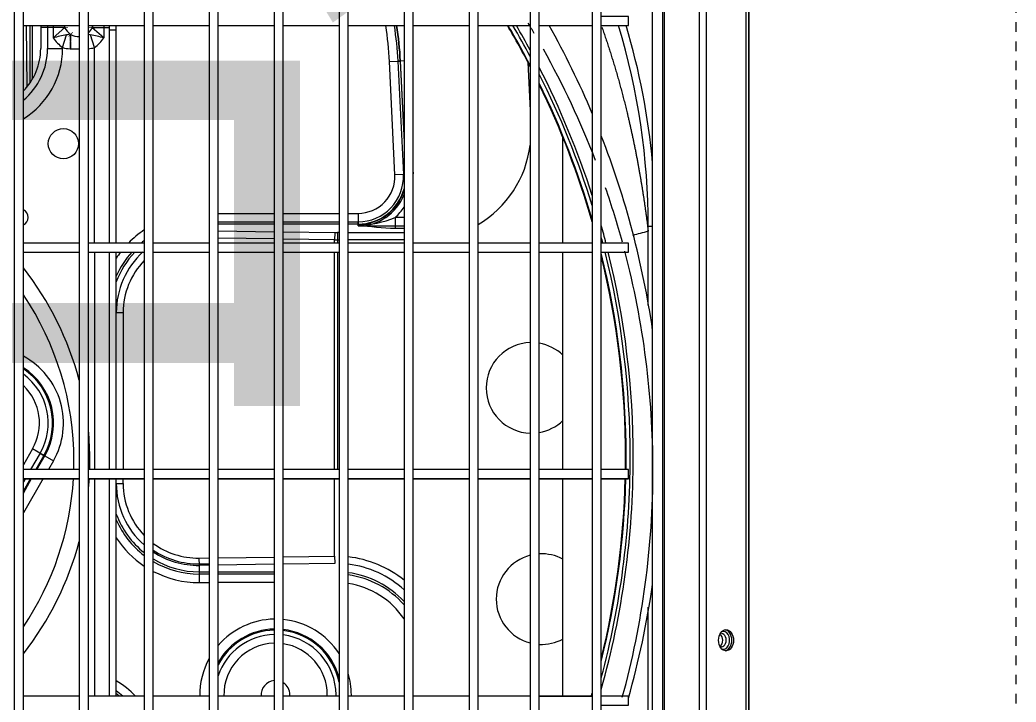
# Model space of a CAD drawing. Header units: millimetres. Extents: x 147619 to 200208, y -27981 to 8299.
# Drawn here: x 167130.5 to 167460, y -586.3 to -360.6 of the extents above; entities that cross this region are included whole.
import ezdxf

# ---------------------------------------------------------------- set-up
doc = ezdxf.new("R2010")
doc.units = ezdxf.units.MM
doc.linetypes.add('Dash', pattern=[6.35, 3.175, -3.175])
for name, color, linetype, lineweight in [('0-1', 7, 'Continuous', 5), ('A-DETL-WIDE', 7, 'Continuous', 80), ('G-IMPT', 7, 'Continuous', 5), ('M-EQPM', 7, 'Continuous', 5), ('M-EQPM-3', 7, 'Continuous', 80)]:
    doc.layers.add(name, color=color, linetype=linetype, lineweight=lineweight)
for name, color, linetype, lineweight, true_color in [('0-2', 7, 'Continuous', 5, 0x515151), ('G-ANNO-TEXT-1', 7, 'Continuous', 5, 0x515151), ('G-IMPT-2', 7, 'Continuous', 5, 0x666666), ('M-EQPM-HDLN-1', 7, 'Dash', 5, 0x515151)]:
    doc.layers.add(name, color=color, linetype=linetype, lineweight=lineweight, true_color=true_color)
doc.styles.add('黑体', font='', dxfattribs={"height": 200})
doc.styles.get('黑体').set_extended_font_data('SimHei')

# ---------------------------------------------------------------- blocks, each defined once
blk = doc.blocks.new('TJ空调外机 - TJ空调外机1800_1200-1400100-10-003 三层空调通风平面图')
at = {"layer": 'M-EQPM-HDLN-1'}
blk.add_line((900, -600), (900, 600), dxfattribs=at)
blk = doc.blocks.new('YXQH_AR_B9-20_rvt-1-10-003 三层空调通风平面图')
at = {"layer": '0-2'}
blk.add_blockref('TJ空调外机 - TJ空调外机1800_1200-1400100-10-003 三层空调通风平面图', (166560.01, -590.02), dxfattribs=at)
at = {"layer": 'G-ANNO-TEXT-1', "insert": (166726.3, -267.29), "char_height": 200, "width": 737.5525, "attachment_point": 1, "style": '黑体'}
blk.add_mtext('平台', dxfattribs=at)
blk = doc.blocks.new('RUXYQ14BA - top_dwg-2991071-10-003 三层空调通风平面图')
at = {"layer": 'G-IMPT'}
for p, q in [((1342.59, 188.42), (1342.59, -336.37)), ((1345.59, -336.37), (1345.59, 188.42)), ((1383.07, -291.39), (1383.07, 143.44)), ((1174.91, 74.47), (1193.4, 74.47)), ((1177.85, 74.47), (1177.85, 56.66)), ((1196.4, 74.47), (1214.89, 74.47)), ((1217.89, 74.47), (1236.38, 74.47)), ((1239.38, 74.47), (1257.87, 74.47)), ((1260.87, 74.47), (1279.36, 74.47)), ((1282.36, 74.47), (1300.86, 74.47)), ((1303.85, 74.47), (1322.35, 74.47)), ((1325.35, 74.47), (1342.59, 74.47)), ((1345.59, 74.47), (1363.08, 74.47)), ((1298.84, 62.71), (1300.63, 25.2)), ((1353.38, 2.49), (1353.38, 37.47)), ((1239.38, 9.5), (1257.87, 9.5)), ((1260.87, 9.5), (1279.36, 9.5)), ((1282.36, 9.5), (1285.65, 9.5)), ((1285.65, 8.16), (1300.86, 8.16)), ((1193.4, 2.49), (1174.91, 2.49)), ((1214.89, 2.49), (1196.4, 2.49)), ((1236.38, 2.49), (1217.89, 2.49)), ((1257.87, 2.49), (1239.38, 2.49)), ((1279.36, 2.49), (1260.87, 2.49)), ((1300.86, 2.49), (1282.36, 2.49)), ((1322.35, 2.49), (1303.85, 2.49)), ((1342.59, 2.49), (1325.35, 2.49)), ((1363.08, 2.49), (1345.59, 2.49)), ((1174.91, -0.5), (1193.4, -0.5)), ((1196.4, -0.5), (1214.89, -0.5)), ((1203.39, -72.48), (1203.39, -0.5)), ((1205.64, -72.48), (1205.64, -0.5)), ((1217.89, -0.5), (1236.38, -0.5)), ((1239.38, -0.5), (1257.87, -0.5)), ((1260.87, -0.5), (1279.36, -0.5)), ((1282.36, -0.5), (1300.86, -0.5)), ((1303.85, -0.5), (1322.35, -0.5)), ((1325.35, -0.5), (1342.59, -0.5)), ((1345.59, -0.5), (1363.08, -0.5)), ((1353.38, -72.48), (1353.38, -0.5)), ((1180.43, -67.06), (1177.31, -72.48)), ((1193.4, -72.48), (1174.91, -72.48)), ((1214.89, -72.48), (1196.4, -72.48)), ((1236.38, -72.48), (1217.89, -72.48)), ((1257.87, -72.48), (1239.38, -72.48)), ((1279.36, -72.48), (1260.87, -72.48)), ((1300.86, -72.48), (1282.36, -72.48)), ((1322.35, -72.48), (1303.85, -72.48)), ((1342.59, -72.48), (1325.35, -72.48)), ((1363.08, -72.48), (1345.59, -72.48)), ((1174.91, -75.47), (1193.4, -75.47)), ((1175.58, -75.47), (1174.91, -76.64)), ((1196.4, -75.47), (1214.89, -75.47)), ((1203.39, -147.45), (1203.39, -75.47)), ((1205.64, -147.45), (1205.64, -75.47)), ((1217.89, -75.47), (1236.38, -75.47)), ((1239.38, -75.47), (1257.87, -75.47)), ((1260.87, -75.47), (1279.36, -75.47)), ((1282.36, -75.47), (1300.86, -75.47)), ((1303.85, -75.47), (1322.35, -75.47)), ((1325.35, -75.47), (1342.59, -75.47)), ((1345.59, -75.47), (1363.08, -75.47)), ((1353.38, -147.45), (1353.38, -75.47)), ((1233.09, -103.67), (1236.38, -103.62)), ((1236.38, -107.05), (1233.09, -107.05)), ((1257.87, -107.05), (1239.38, -107.05)), ((1193.4, -147.45), (1174.91, -147.45)), ((1214.89, -147.45), (1196.4, -147.45)), ((1236.38, -147.45), (1217.89, -147.45)), ((1257.87, -147.45), (1239.38, -147.45)), ((1279.36, -147.45), (1260.87, -147.45)), ((1300.86, -147.45), (1282.36, -147.45)), ((1322.35, -147.45), (1303.85, -147.45)), ((1342.59, -147.45), (1325.35, -147.45))]:
    blk.add_line(p, q, dxfattribs=at)
at = {"layer": 'G-IMPT', "flags": 128}
for points in [[(1414.86, 243.4), (1414.86, 184.34), (1414.86, 164.68), (1414.86, 159.89), (1414.86, -417.8), (1414.86, -422.58), (1414.86, -442.24)], [(1363.08, 190.92), (1363.08, 188.42), (1363.08, -336.37), (1363.08, -338.87)], [(1366.08, -338.87), (1366.08, -336.37), (1366.08, 188.42), (1366.08, 190.92)], [(1366.08, 74.47), (1375.08, 74.47), (1375.08, 77.46), (1366.08, 77.46)], [(1180.65, 74.47), (1180.65, 73.8), (1180.65, 66.87)], [(1182.9, 74.47), (1182.9, 73.8), (1182.9, 66.87)], [(1203.39, 2.49), (1203.39, 72.91), (1203.39, 74.47)], [(1205.64, 2.49), (1205.64, 72.91), (1205.64, 74.47)], [(1190.28, 71.78), (1190.52, 71.62), (1190.64, 71.55)], [(1381.62, -18.02), (1381.62, 6.38), (1381.62, 8.03)], [(1366.08, -0.5), (1375.08, -0.5), (1375.08, 2.49), (1366.08, 2.49)], [(1366.08, -75.47), (1375.08, -75.47), (1375.08, -72.48), (1366.08, -72.48)], [(1381.62, -300.94), (1381.62, -184.51), (1381.62, -118)], [(1345.59, -147.45), (1362.99, -147.45), (1363.08, -147.13)], [(1366.08, -150.44), (1375.08, -150.44), (1375.08, -147.45), (1366.08, -147.45)]]:
    blk.add_lwpolyline(points, dxfattribs=at)
for points in [[(1174.91, 213.41), (1171.91, 213.41), (1171.91, -361.36), (1174.91, -361.36)], [(1196.4, 213.41), (1193.4, 213.41), (1193.4, -361.36), (1196.4, -361.36)], [(1217.89, 213.41), (1214.89, 213.41), (1214.89, -361.36), (1217.89, -361.36)], [(1239.38, 213.41), (1236.38, 213.41), (1236.38, -361.36), (1239.38, -361.36)], [(1260.87, 213.41), (1257.87, 213.41), (1257.87, -361.36), (1260.87, -361.36)], [(1282.36, 213.41), (1279.36, 213.41), (1279.36, -361.36), (1282.36, -361.36)], [(1303.85, 213.41), (1300.86, 213.41), (1300.86, -361.36), (1303.85, -361.36)], [(1325.35, 213.41), (1322.35, 213.41), (1322.35, -361.36), (1325.35, -361.36)]]:
    blk.add_lwpolyline(points, close=True, dxfattribs=at)
at = {"layer": 'G-IMPT'}
blk.add_circle((1188.15, 35.38), 5, dxfattribs=at)
for centre, radius, start, end in [((1193.15, 75.87), 5, 196.4559, 204.4793), ((1193.15, 75.87), 5, 204.4793, 206.0117), ((1193.15, 75.87), 5, 206.0117, 234.9829), ((1193.15, 75.87), 5, 310.5814, 333.9883), ((1193.15, 75.87), 5, 333.9883, 335.5207), ((1193.15, 75.87), 5, 335.5207, 343.4442), ((1189.01, 57.48), 109.96, 2.7263, 8.8888), ((1093.23, -68.44), 280.89, 27.4087, 30.5825), ((1093.23, -68.44), 281.09, 27.4871, 30.5584), ((1093.23, -68.44), 292.88, 22.8754, 29.2053), ((1152.01, 8.03), 229.61, 360, 16.8196), ((1151.85, 8.03), 232.17, 5.1812, 16.6287), ((1193.15, 75.87), 5, 239.8749, 272.9016), ((1160.66, 66.87), 22.24, 309.8253, 0), ((1160.66, 66.87), 19.99, 315.4387, 0), ((1093.23, -68.44), 281.09, 16.2569, 26.1318), ((1093.23, -68.44), 280.89, 16.1164, 26.0486), ((1093.23, -68.44), 292.88, 8.2659, 21.3158), ((1285.65, 24.49), 14.99, 270, 2.7263), ((1285.65, 24.49), 16.33, 270, 338.5569), ((1173.77, 11), 2.75, 0, 65.5133), ((1173.77, 11), 2.75, 294.4867, 0), ((1233.09, -20.49), 29.99, 127.3701, 129.9537), ((1233.09, -20.49), 29.99, 138.1976, 156.2477), ((1093.23, -68.44), 281.09, 360, 13.9075), ((1093.23, -68.44), 280.89, 360, 13.7418), ((1093.19, -69.57), 98.46, 360, 33.9065), ((1343, -45.44), 14.99, 91.5837, 268.4163), ((1343, -45.44), 14.99, 91.5837, 268.4163), ((1343, -45.44), 14.99, 46.1825, 80.0748), ((1343, -45.44), 14.99, 46.1825, 80.0748), ((1163.12, -57.07), 19.99, 330, 53.8744), ((1343, -45.44), 14.99, 279.9252, 313.8175), ((1343, -45.44), 14.99, 279.9252, 313.8175), ((1093.23, -68.44), 280.89, 359.1776, 0), ((1093.23, -68.44), 281.09, 359.1781, 0), ((1093.19, -69.57), 98.46, 358.3111, 0), ((1093.19, -69.57), 98.46, 326.0935, 356.5642), ((1093.23, -68.44), 280.89, 346.2582, 358.5657), ((1093.23, -68.44), 281.09, 346.0925, 358.5668), ((1233.09, -77.06), 29.99, 203.7523, 232.6299), ((1346.33, -115.33), 14.99, 104.4543, 255.5457), ((1346.33, -115.33), 14.99, 104.4543, 255.5457), ((1346.33, -115.33), 14.99, 61.9402, 92.8435), ((1346.33, -115.33), 14.99, 61.9402, 92.8435), ((1233.09, -77.06), 29.99, 239.5383, 270), ((1278.33, -137.04), 29.99, 41.3201, 82.2781), ((1093.23, -68.44), 292.88, 344.2189, 351.7341), ((1258.34, -147.03), 19.99, 91.3513, 161.5468), ((1258.34, -147.03), 19.99, 0, 82.7374), ((1346.33, -115.33), 14.99, 267.1565, 298.0598), ((1346.33, -115.33), 14.99, 267.1565, 298.0598), ((1258.34, -147.03), 4.75, 95.6985, 184.9891), ((1258.34, -147.03), 4.75, 95.6985, 184.9891), ((1258.34, -147.03), 4.75, 0, 57.84), ((1258.34, -147.03), 4.75, 0, 57.84), ((1188.37, -170.25), 29.99, 49.5139, 54.8342), ((1258.34, -147.03), 4.75, 355.0109, 0), ((1258.34, -147.03), 4.75, 355.0109, 0), ((1258.34, -147.03), 19.99, 358.8165, 0), ((1093.23, -68.44), 280.89, 343.6647, 343.8836)]:
    blk.add_arc(centre, radius, start, end, dxfattribs=at)
for centre, major_axis, ratio, start_param, end_param in [((1232.72, -77.06), (26.61, 0), 0.999901, 4.121313, 4.726432), ((1404.77, -128.95), (0, 2.15), 0.707107, 3.561886, 5.848844), ((1406.8, -128.95), (0, 3.5), 0.707107, 3.256129, 6.168649)]:
    blk.add_ellipse(centre, major_axis=major_axis, ratio=ratio, start_param=start_param, end_param=end_param, dxfattribs=at)
blk.add_ellipse((1407.36, -128.95), major_axis=(0, 3.5), ratio=0.707107, dxfattribs=at)
blk.add_open_spline([(1405.9, -131.08), (1405.88, -131.09), (1405.73, -131.12), (1405.55, -131.04), (1405.39, -130.9), (1405.38, -130.9)], degree=3, knots=[0, 0, 0, 0, 0.0376259, 0.300995, 0.3193476, 0.3193476, 0.3193476, 0.3193476], dxfattribs=at)
at = {"layer": 'G-IMPT-2'}
for p, q in [((1175.78, 74.47), (1176.07, 54.13)), ((1177.12, 55.52), (1177.12, 74.47)), ((1205.64, 72.91), (1203.39, 72.91)), ((1336.82, 71.43), (1336.8, 71.43)), ((1299.58, 62.74), (1300.86, 35.91)), ((1300.86, 38.19), (1299.69, 62.75)), ((1341.83, 62.31), (1342.59, 46.41)), ((1303.85, 25.96), (1303.88, 25.36)), ((1239.38, 12.33), (1257.87, 12.33)), ((1260.87, 12.33), (1279.36, 12.33)), ((1257.87, 8.76), (1239.38, 8.76)), ((1279.36, 8.76), (1260.87, 8.76)), ((1285.65, 8.76), (1282.36, 8.76)), ((1285.65, 8.16), (1285.65, 9.5)), ((1383.07, 8.03), (1381.62, 8.03)), ((1239.38, 6.52), (1257.87, 6.26)), ((1257.87, 3.85), (1239.38, 4.11)), ((1260.87, 6.22), (1277.97, 5.98)), ((1278.83, 3.56), (1278.83, 2.49)), ((1282.36, 5.97), (1300.86, 5.97)), ((1300.86, 3.56), (1282.36, 3.56)), ((1198.4, -0.5), (1198.4, -72.48)), ((1277.84, -72.48), (1277.84, -0.5)), ((1278.83, -0.5), (1278.83, -72.48)), ((1181.44, -75.47), (1174.91, -86.79)), ((1174.91, -80.22), (1177.64, -75.47)), ((1177.24, -75.47), (1174.91, -79.52)), ((1198.4, -75.47), (1198.4, -147.45)), ((1232.96, -101.75), (1236.38, -101.7)), ((1239.38, -101.66), (1257.87, -101.4)), ((1233.09, -103.67), (1233.09, -107.05)), ((1257.87, -103.82), (1239.38, -104.07)), ((1277.97, -103.53), (1260.87, -103.77)), ((1233.09, -106.31), (1236.38, -106.31)), ((1239.38, -106.31), (1257.87, -106.31)), ((1257.87, -109.89), (1239.38, -109.89))]:
    blk.add_line(p, q, dxfattribs=at)
at = {"layer": 'G-IMPT-2', "flags": 128}
for points in [[(1400.74, -417.8), (1398.62, -417.8), (1398.62, 159.89), (1400.74, 159.89), (1400.74, -417.8), (1413.98, -417.8), (1414.86, -417.8)], [(1413.98, -417.8), (1413.98, 159.89), (1400.74, 159.89)], [(1383.07, 143.44), (1386.87, 143.44), (1386.87, -291.39), (1383.07, -291.39)], [(1184.72, 74.47), (1184.72, 73.8), (1184.72, 70.43), (1188.6, 73.8), (1184.72, 73.8), (1182.9, 73.8), (1180.65, 73.8)], [(1197.7, 73.8), (1201.58, 73.8), (1201.58, 70.43), (1197.64, 73.68)], [(1201.58, 74.47), (1201.58, 73.8), (1203.39, 73.8)], [(1182.9, 66.87), (1187.9, 66.87), (1187.9, 67.16), (1189.14, 71.41)], [(1190.64, 66.8), (1190.52, 71.62), (1190.43, 66.8), (1190.64, 66.8), (1193.4, 66.8)], [(1198.4, 2.49), (1198.4, 67.16), (1197.16, 71.41)], [(1300.63, 25.2), (1300.86, 25.21), (1297.8, 25.07), (1296.01, 62.57), (1299.58, 62.74)], [(1300.86, 62.8), (1299.58, 62.74), (1298.84, 62.71)], [(1282.36, 12.33), (1285.65, 12.33), (1285.65, 8.76)], [(1300.86, 10.99), (1297.94, 10.99), (1297.94, 7.42), (1300.86, 7.42)], [(1277.84, 2.49), (1277.84, 3.57), (1260.87, 3.8)], [(1279.36, 5.97), (1278.83, 5.97), (1278.83, 3.56), (1279.36, 3.56)], [(1205.64, -20.49), (1207.92, -20.49), (1207.92, -72.48)], [(1180.43, -67.06), (1181.68, -67.79), (1177.93, -65.62), (1174.91, -70.87)], [(1181.98, -67.96), (1181.68, -67.79), (1178.98, -72.48)], [(1179.38, -72.48), (1181.98, -67.96), (1184.83, -69.6), (1183.17, -72.48)], [(1205.64, -77.06), (1207.92, -77.06), (1207.92, -75.47)], [(1260.87, -101.36), (1277.84, -101.12), (1277.84, -75.47)], [(1236.38, -104.12), (1233.09, -104.16), (1233.09, -106.31), (1233.09, -109.89), (1236.38, -109.89)]]:
    blk.add_lwpolyline(points, dxfattribs=at)
at = {"layer": 'G-IMPT-2'}
for centre, radius, start, end in [((1189.01, 57.48), 107.12, 2.7263, 9.1263), ((1189.01, 57.48), 110.69, 2.7263, 8.8293), ((1189.01, 57.48), 110.8, 2.7263, 8.8206), ((1093.23, -68.44), 282.44, 28.0099, 30.3966), ((1093.23, -68.44), 283.44, 28.3874, 30.2781), ((1242.31, -178.85), 255.84, 101.995, 103.0085), ((1196.64, 78.87), 14.61, 215.2865, 233.2366), ((1143.99, -178.85), 255.84, 76.9915, 78.005), ((1189.65, 78.87), 14.61, 306.7634, 324.7135), ((1160.66, 66.87), 27.24, 301.5294, 0), ((1093.23, -68.44), 283.44, 17.8149, 27.0849), ((1093.23, -68.44), 282.44, 17.1727, 26.6857), ((1306.96, 39.48), 35.92, 300.7935, 352.7229), ((1285.65, 24.49), 12.16, 270, 2.7263), ((1285.65, 24.49), 18.25, 355.7872, 2.7263), ((1285.65, 24.49), 15.73, 270, 345.1423), ((1285.65, 24.49), 15.84, 270, 343.7296), ((1285.65, 24.49), 18.25, 312.3168, 326.4068), ((1286.62, 36.96), 28.33, 268.0352, 293.5451), ((1233.09, -20.49), 32.83, 123.6754, 135.5497), ((1298.46, 74.53), 67.11, 259.001, 269.5582), ((1093.23, -68.44), 283.44, 14.4939, 15.713), ((1093.23, -68.44), 282.44, 14.5463, 14.9755), ((1232.74, -20.49), 27.11, 132.3591, 179.9971), ((1233.09, -20.49), 32.83, 142.4874, 146.7371), ((1233.09, -20.49), 29.25, 136.8979, 159.7642), ((1093.23, -68.44), 282.44, 360, 13.9187), ((1093.23, -68.44), 283.44, 360, 13.8686), ((1093.19, -69.57), 103.71, 14.9247, 38.0055), ((1163.12, -57.07), 25.07, 330, 61.9574), ((1163.12, -57.07), 21.78, 330, 57.2393), ((1163.12, -57.07), 21.43, 330, 56.6417), ((1163.12, -57.07), 17.11, 330, 46.4484), ((1093.19, -69.57), 103.71, 360, 5.6273), ((1093.23, -68.44), 283.44, 344.287, 0), ((1093.23, -68.44), 282.44, 345.0245, 0), ((1093.19, -69.57), 103.71, 358.3966, 0), ((1093.19, -69.57), 103.71, 354.3727, 356.7383), ((1232.74, -77.06), 27.11, 180.0029, 228.6647), ((1233.09, -77.06), 29.25, 200.2358, 231.5229), ((1233.09, -77.06), 32.83, 213.2629, 236.3246), ((1093.19, -69.57), 103.71, 321.9945, 345.0753), ((1232.74, -77.06), 27.11, 236.6361, 270.7357), ((1233.09, -77.06), 29.25, 238.6885, 270), ((1278.33, -137.04), 35.92, 51.1747, 83.5598), ((1278.33, -137.04), 33.51, 47.7699, 83.0937), ((1233.09, -77.06), 32.83, 242.4106, 270), ((1278.33, -137.04), 30.72, 42.8551, 82.4638), ((1278.33, -137.04), 27.15, 33.9488, 81.4652), ((1258.34, -147.03), 25.07, 91.0775, 139.15), ((1258.34, -147.03), 25.07, 33.0255, 84.2143), ((1258.34, -147.03), 21.78, 91.2403, 150.5362), ((1258.34, -147.03), 21.43, 91.2603, 152.2186), ((1258.34, -147.03), 21.78, 15.1915, 83.3367), ((1258.34, -147.03), 21.43, 11.2909, 83.2286), ((1258.34, -147.03), 17.11, 91.5793, 181.3832), ((1258.34, -147.03), 17.11, 0, 81.5039), ((1258.34, -147.03), 25.07, 151.1681, 180.9437), ((1258.34, -147.03), 25.07, 0, 16.6561), ((1188.37, -170.25), 32.83, 44.012, 58.2542), ((1188.37, -170.25), 29.25, 51.2295, 53.8141), ((1258.34, -147.03), 17.11, 358.6168, 0), ((1258.34, -147.03), 25.07, 359.0563, 0)]:
    blk.add_arc(centre, radius, start, end, dxfattribs=at)
for centre, major_axis, ratio, start_param, end_param in [((1199.2, 80.94), (11.36, 9.37), 0.186691, 3.491732, 3.670179), ((1187.09, 80.94), (-11.36, 9.37), 0.186691, 2.667464, 2.791453), ((1199.2, 80.94), (14.36, 11.85), 0.536964, 3.491732, 3.702617), ((1187.09, 80.94), (-14.36, 11.85), 0.536964, 2.622095, 2.791453), ((1277.97, 3.57), (0.04, 2.5), 0.052331, 0.262167, 1.571531), ((1278.83, 7.93), (18.79, 0), 0.232318, 4.660029, 4.712389), ((1278.83, 10.34), (16.29, 0), 0.267949, 4.660029, 4.712389), ((1382.1, 6.38), (12.74, 3.3), 0.009211, 1.606682, 2.027005), ((1232.61, -20.49), (24.69, 0), 0.999901, 2.371359, 3.141593), ((1232.61, -77.06), (24.69, 0), 0.999901, 3.141593, 3.911826), ((1232.61, -77.06), (24.69, 0), 0.999901, 4.073494, 4.726432), ((1233.09, -101.75), (-0.04, 2.5), 0.052331, 1.570061, 2.879426), ((1277.97, -101.12), (-0.04, 2.5), 0.052331, 1.570061, 2.879426), ((1405.9, -128.95), (0, 2.15), 0.707107, 3.142557, 6.299737), ((1406.47, -128.95), (0, 2.95), 0.707107, 2.878356, 6.283185), ((1406.47, -128.95), (0, 2.95), 0.707107, 0, 0.25837)]:
    blk.add_ellipse(centre, major_axis=major_axis, ratio=ratio, start_param=start_param, end_param=end_param, dxfattribs=at)
blk.add_open_spline([(1366.26, 73.98), (1371.01, 60.56), (1374.53, 46.05), (1376.87, 36.4), (1378.67, 26.21), (1380.37, 16.59), (1381.62, 6.38)], degree=2, knots=[0.574484, 0.574484, 0.574484, 0.75, 0.75, 0.875, 0.875, 1, 1, 1], dxfattribs=at)
blk = doc.blocks.new('RUXYQ14BA - top_dwg-V221-10-003 三层空调通风平面图')
at = {"layer": 'A-DETL-WIDE'}
for p, q in [((1190.52, 71.62), (1190.64, 71.55)), ((1336.82, 71.43), (1336.8, 71.43))]:
    blk.add_line(p, q, dxfattribs=at)
for start, end in [(204.4793, 206.0117), (333.9883, 335.5207)]:
    blk.add_arc((1193.15, 75.87), 5, start, end, dxfattribs=at)
at = {"layer": 'G-IMPT'}
for p, q in [((1342.59, 188.42), (1342.59, -336.37)), ((1345.59, -336.37), (1345.59, 188.42)), ((1383.07, -291.39), (1383.07, 143.44)), ((1174.91, 74.47), (1193.4, 74.47)), ((1177.85, 74.47), (1177.85, 56.66)), ((1196.4, 74.47), (1214.89, 74.47)), ((1217.89, 74.47), (1236.38, 74.47)), ((1239.38, 74.47), (1257.87, 74.47)), ((1260.87, 74.47), (1279.36, 74.47)), ((1282.36, 74.47), (1300.86, 74.47)), ((1303.85, 74.47), (1322.35, 74.47)), ((1325.35, 74.47), (1342.59, 74.47)), ((1345.59, 74.47), (1363.08, 74.47)), ((1298.84, 62.71), (1300.63, 25.2)), ((1353.38, 2.49), (1353.38, 37.47)), ((1239.38, 9.5), (1257.87, 9.5)), ((1260.87, 9.5), (1279.36, 9.5)), ((1282.36, 9.5), (1285.65, 9.5)), ((1285.65, 8.16), (1300.86, 8.16)), ((1193.4, 2.49), (1174.91, 2.49)), ((1214.89, 2.49), (1196.4, 2.49)), ((1236.38, 2.49), (1217.89, 2.49)), ((1257.87, 2.49), (1239.38, 2.49)), ((1279.36, 2.49), (1260.87, 2.49)), ((1300.86, 2.49), (1282.36, 2.49)), ((1322.35, 2.49), (1303.85, 2.49)), ((1342.59, 2.49), (1325.35, 2.49)), ((1363.08, 2.49), (1345.59, 2.49)), ((1174.91, -0.5), (1193.4, -0.5)), ((1196.4, -0.5), (1214.89, -0.5)), ((1203.39, -72.48), (1203.39, -0.5)), ((1205.64, -72.48), (1205.64, -0.5)), ((1217.89, -0.5), (1236.38, -0.5)), ((1239.38, -0.5), (1257.87, -0.5)), ((1260.87, -0.5), (1279.36, -0.5)), ((1282.36, -0.5), (1300.86, -0.5)), ((1303.85, -0.5), (1322.35, -0.5)), ((1325.35, -0.5), (1342.59, -0.5)), ((1345.59, -0.5), (1363.08, -0.5)), ((1353.38, -72.48), (1353.38, -0.5)), ((1180.43, -67.06), (1177.31, -72.48)), ((1193.4, -72.48), (1174.91, -72.48)), ((1214.89, -72.48), (1196.4, -72.48)), ((1236.38, -72.48), (1217.89, -72.48)), ((1257.87, -72.48), (1239.38, -72.48)), ((1279.36, -72.48), (1260.87, -72.48)), ((1300.86, -72.48), (1282.36, -72.48)), ((1322.35, -72.48), (1303.85, -72.48)), ((1342.59, -72.48), (1325.35, -72.48)), ((1363.08, -72.48), (1345.59, -72.48)), ((1174.91, -75.47), (1193.4, -75.47)), ((1175.58, -75.47), (1174.91, -76.64)), ((1196.4, -75.47), (1214.89, -75.47)), ((1203.39, -147.45), (1203.39, -75.47)), ((1205.64, -147.45), (1205.64, -75.47)), ((1217.89, -75.47), (1236.38, -75.47)), ((1239.38, -75.47), (1257.87, -75.47)), ((1260.87, -75.47), (1279.36, -75.47)), ((1282.36, -75.47), (1300.86, -75.47)), ((1303.85, -75.47), (1322.35, -75.47)), ((1325.35, -75.47), (1342.59, -75.47)), ((1345.59, -75.47), (1363.08, -75.47)), ((1353.38, -147.45), (1353.38, -75.47)), ((1233.09, -103.67), (1236.38, -103.62)), ((1236.38, -107.05), (1233.09, -107.05)), ((1257.87, -107.05), (1239.38, -107.05)), ((1193.4, -147.45), (1174.91, -147.45)), ((1214.89, -147.45), (1196.4, -147.45)), ((1236.38, -147.45), (1217.89, -147.45)), ((1257.87, -147.45), (1239.38, -147.45)), ((1279.36, -147.45), (1260.87, -147.45)), ((1300.86, -147.45), (1282.36, -147.45)), ((1322.35, -147.45), (1303.85, -147.45)), ((1342.59, -147.45), (1325.35, -147.45))]:
    blk.add_line(p, q, dxfattribs=at)
at = {"layer": 'G-IMPT', "flags": 128}
for points in [[(1414.86, 243.4), (1414.86, 184.34), (1414.86, 164.68), (1414.86, 159.89), (1414.86, -417.8), (1414.86, -422.58), (1414.86, -442.24)], [(1363.08, 190.92), (1363.08, 188.42), (1363.08, -336.37), (1363.08, -338.87)], [(1366.08, -338.87), (1366.08, -336.37), (1366.08, 188.42), (1366.08, 190.92)], [(1366.08, 74.47), (1375.08, 74.47), (1375.08, 77.46), (1366.08, 77.46)], [(1180.65, 74.47), (1180.65, 73.8), (1180.65, 66.87)], [(1182.9, 74.47), (1182.9, 73.8), (1182.9, 66.87)], [(1203.39, 2.49), (1203.39, 72.91), (1203.39, 74.47)], [(1205.64, 2.49), (1205.64, 72.91), (1205.64, 74.47)], [(1190.28, 71.78), (1190.52, 71.62), (1190.64, 71.55)], [(1381.62, -18.02), (1381.62, 6.38), (1381.62, 8.03)], [(1366.08, -0.5), (1375.08, -0.5), (1375.08, 2.49), (1366.08, 2.49)], [(1366.08, -75.47), (1375.08, -75.47), (1375.08, -72.48), (1366.08, -72.48)], [(1381.62, -300.94), (1381.62, -184.51), (1381.62, -118)], [(1345.59, -147.45), (1362.99, -147.45), (1363.08, -147.13)], [(1366.08, -150.44), (1375.08, -150.44), (1375.08, -147.45), (1366.08, -147.45)]]:
    blk.add_lwpolyline(points, dxfattribs=at)
for points in [[(1174.91, 213.41), (1171.91, 213.41), (1171.91, -361.36), (1174.91, -361.36)], [(1196.4, 213.41), (1193.4, 213.41), (1193.4, -361.36), (1196.4, -361.36)], [(1217.89, 213.41), (1214.89, 213.41), (1214.89, -361.36), (1217.89, -361.36)], [(1239.38, 213.41), (1236.38, 213.41), (1236.38, -361.36), (1239.38, -361.36)], [(1260.87, 213.41), (1257.87, 213.41), (1257.87, -361.36), (1260.87, -361.36)], [(1282.36, 213.41), (1279.36, 213.41), (1279.36, -361.36), (1282.36, -361.36)], [(1303.85, 213.41), (1300.86, 213.41), (1300.86, -361.36), (1303.85, -361.36)], [(1325.35, 213.41), (1322.35, 213.41), (1322.35, -361.36), (1325.35, -361.36)]]:
    blk.add_lwpolyline(points, close=True, dxfattribs=at)
at = {"layer": 'G-IMPT'}
blk.add_circle((1188.15, 35.38), 5, dxfattribs=at)
for centre, radius, start, end in [((1193.15, 75.87), 5, 196.4559, 204.4793), ((1193.15, 75.87), 5, 204.4793, 206.0117), ((1193.15, 75.87), 5, 206.0117, 234.9829), ((1193.15, 75.87), 5, 310.5814, 333.9883), ((1193.15, 75.87), 5, 333.9883, 335.5207), ((1193.15, 75.87), 5, 335.5207, 343.4442), ((1189.01, 57.48), 109.96, 2.7263, 8.8888), ((1093.23, -68.44), 280.89, 27.4087, 30.5825), ((1093.23, -68.44), 281.09, 27.4871, 30.5584), ((1093.23, -68.44), 292.88, 22.8754, 29.2053), ((1152.01, 8.03), 229.61, 360, 16.8196), ((1151.85, 8.03), 232.17, 5.1812, 16.6287), ((1193.15, 75.87), 5, 239.8749, 272.9016), ((1160.66, 66.87), 22.24, 309.8253, 0), ((1160.66, 66.87), 19.99, 315.4387, 0), ((1093.23, -68.44), 281.09, 16.2569, 26.1318), ((1093.23, -68.44), 280.89, 16.1164, 26.0486), ((1093.23, -68.44), 292.88, 8.2659, 21.3158), ((1285.65, 24.49), 14.99, 270, 2.7263), ((1285.65, 24.49), 16.33, 270, 338.5569), ((1173.77, 11), 2.75, 0, 65.5133), ((1173.77, 11), 2.75, 294.4867, 0), ((1233.09, -20.49), 29.99, 127.3701, 129.9537), ((1233.09, -20.49), 29.99, 138.1976, 156.2477), ((1093.23, -68.44), 281.09, 360, 13.9075), ((1093.23, -68.44), 280.89, 360, 13.7418), ((1093.19, -69.57), 98.46, 360, 33.9065), ((1343, -45.44), 14.99, 91.5837, 268.4163), ((1343, -45.44), 14.99, 91.5837, 268.4163), ((1343, -45.44), 14.99, 46.1825, 80.0748), ((1343, -45.44), 14.99, 46.1825, 80.0748), ((1163.12, -57.07), 19.99, 330, 53.8744), ((1343, -45.44), 14.99, 279.9252, 313.8175), ((1343, -45.44), 14.99, 279.9252, 313.8175), ((1093.23, -68.44), 280.89, 359.1776, 0), ((1093.23, -68.44), 281.09, 359.1781, 0), ((1093.19, -69.57), 98.46, 358.3111, 0), ((1093.19, -69.57), 98.46, 326.0935, 356.5642), ((1093.23, -68.44), 280.89, 346.2582, 358.5657), ((1093.23, -68.44), 281.09, 346.0925, 358.5668), ((1233.09, -77.06), 29.99, 203.7523, 232.6299), ((1346.33, -115.33), 14.99, 104.4543, 255.5457), ((1346.33, -115.33), 14.99, 104.4543, 255.5457), ((1346.33, -115.33), 14.99, 61.9402, 92.8435), ((1346.33, -115.33), 14.99, 61.9402, 92.8435), ((1233.09, -77.06), 29.99, 239.5383, 270), ((1278.33, -137.04), 29.99, 41.3201, 82.2781), ((1093.23, -68.44), 292.88, 344.2189, 351.7341), ((1258.34, -147.03), 19.99, 91.3513, 161.5468), ((1258.34, -147.03), 19.99, 0, 82.7374), ((1346.33, -115.33), 14.99, 267.1565, 298.0598), ((1346.33, -115.33), 14.99, 267.1565, 298.0598), ((1258.34, -147.03), 4.75, 95.6985, 184.9891), ((1258.34, -147.03), 4.75, 95.6985, 184.9891), ((1258.34, -147.03), 4.75, 0, 57.84), ((1258.34, -147.03), 4.75, 0, 57.84), ((1188.37, -170.25), 29.99, 49.5139, 54.8342), ((1258.34, -147.03), 4.75, 355.0109, 0), ((1258.34, -147.03), 4.75, 355.0109, 0), ((1258.34, -147.03), 19.99, 358.8165, 0), ((1093.23, -68.44), 280.89, 343.6647, 343.8836)]:
    blk.add_arc(centre, radius, start, end, dxfattribs=at)
for centre, major_axis, ratio, start_param, end_param in [((1232.72, -77.06), (26.61, 0), 0.999901, 4.121313, 4.726432), ((1404.77, -128.95), (0, 2.15), 0.707107, 3.561886, 5.848844), ((1406.8, -128.95), (0, 3.5), 0.707107, 3.256129, 6.168649)]:
    blk.add_ellipse(centre, major_axis=major_axis, ratio=ratio, start_param=start_param, end_param=end_param, dxfattribs=at)
blk.add_ellipse((1407.36, -128.95), major_axis=(0, 3.5), ratio=0.707107, dxfattribs=at)
blk.add_open_spline([(1405.9, -131.08), (1405.88, -131.09), (1405.73, -131.12), (1405.55, -131.04), (1405.39, -130.9), (1405.38, -130.9)], degree=3, knots=[0, 0, 0, 0, 0.0376259, 0.300995, 0.3193476, 0.3193476, 0.3193476, 0.3193476], dxfattribs=at)
at = {"layer": 'G-IMPT-2'}
for p, q in [((1175.78, 74.47), (1176.07, 54.13)), ((1177.12, 55.52), (1177.12, 74.47)), ((1205.64, 72.91), (1203.39, 72.91)), ((1336.82, 71.43), (1336.8, 71.43)), ((1299.58, 62.74), (1300.86, 35.91)), ((1300.86, 38.19), (1299.69, 62.75)), ((1341.83, 62.31), (1342.59, 46.41)), ((1303.85, 25.96), (1303.88, 25.36)), ((1239.38, 12.33), (1257.87, 12.33)), ((1260.87, 12.33), (1279.36, 12.33)), ((1257.87, 8.76), (1239.38, 8.76)), ((1279.36, 8.76), (1260.87, 8.76)), ((1285.65, 8.76), (1282.36, 8.76)), ((1285.65, 8.16), (1285.65, 9.5)), ((1383.07, 8.03), (1381.62, 8.03)), ((1239.38, 6.52), (1257.87, 6.26)), ((1257.87, 3.85), (1239.38, 4.11)), ((1260.87, 6.22), (1277.97, 5.98)), ((1278.83, 3.56), (1278.83, 2.49)), ((1282.36, 5.97), (1300.86, 5.97)), ((1300.86, 3.56), (1282.36, 3.56)), ((1198.4, -0.5), (1198.4, -72.48)), ((1277.84, -72.48), (1277.84, -0.5)), ((1278.83, -0.5), (1278.83, -72.48)), ((1181.44, -75.47), (1174.91, -86.79)), ((1174.91, -80.22), (1177.64, -75.47)), ((1177.24, -75.47), (1174.91, -79.52)), ((1198.4, -75.47), (1198.4, -147.45)), ((1232.96, -101.75), (1236.38, -101.7)), ((1239.38, -101.66), (1257.87, -101.4)), ((1233.09, -103.67), (1233.09, -107.05)), ((1257.87, -103.82), (1239.38, -104.07)), ((1277.97, -103.53), (1260.87, -103.77)), ((1233.09, -106.31), (1236.38, -106.31)), ((1239.38, -106.31), (1257.87, -106.31)), ((1257.87, -109.89), (1239.38, -109.89))]:
    blk.add_line(p, q, dxfattribs=at)
at = {"layer": 'G-IMPT-2', "flags": 128}
for points in [[(1400.74, -417.8), (1398.62, -417.8), (1398.62, 159.89), (1400.74, 159.89), (1400.74, -417.8), (1413.98, -417.8), (1414.86, -417.8)], [(1413.98, -417.8), (1413.98, 159.89), (1400.74, 159.89)], [(1383.07, 143.44), (1386.87, 143.44), (1386.87, -291.39), (1383.07, -291.39)], [(1184.72, 74.47), (1184.72, 73.8), (1184.72, 70.43), (1188.6, 73.8), (1184.72, 73.8), (1182.9, 73.8), (1180.65, 73.8)], [(1197.7, 73.8), (1201.58, 73.8), (1201.58, 70.43), (1197.64, 73.68)], [(1201.58, 74.47), (1201.58, 73.8), (1203.39, 73.8)], [(1182.9, 66.87), (1187.9, 66.87), (1187.9, 67.16), (1189.14, 71.41)], [(1190.64, 66.8), (1190.52, 71.62), (1190.43, 66.8), (1190.64, 66.8), (1193.4, 66.8)], [(1198.4, 2.49), (1198.4, 67.16), (1197.16, 71.41)], [(1300.63, 25.2), (1300.86, 25.21), (1297.8, 25.07), (1296.01, 62.57), (1299.58, 62.74)], [(1300.86, 62.8), (1299.58, 62.74), (1298.84, 62.71)], [(1282.36, 12.33), (1285.65, 12.33), (1285.65, 8.76)], [(1300.86, 10.99), (1297.94, 10.99), (1297.94, 7.42), (1300.86, 7.42)], [(1277.84, 2.49), (1277.84, 3.57), (1260.87, 3.8)], [(1279.36, 5.97), (1278.83, 5.97), (1278.83, 3.56), (1279.36, 3.56)], [(1205.64, -20.49), (1207.92, -20.49), (1207.92, -72.48)], [(1180.43, -67.06), (1181.68, -67.79), (1177.93, -65.62), (1174.91, -70.87)], [(1181.98, -67.96), (1181.68, -67.79), (1178.98, -72.48)], [(1179.38, -72.48), (1181.98, -67.96), (1184.83, -69.6), (1183.17, -72.48)], [(1205.64, -77.06), (1207.92, -77.06), (1207.92, -75.47)], [(1260.87, -101.36), (1277.84, -101.12), (1277.84, -75.47)], [(1236.38, -104.12), (1233.09, -104.16), (1233.09, -106.31), (1233.09, -109.89), (1236.38, -109.89)]]:
    blk.add_lwpolyline(points, dxfattribs=at)
at = {"layer": 'G-IMPT-2'}
for centre, radius, start, end in [((1189.01, 57.48), 107.12, 2.7263, 9.1263), ((1189.01, 57.48), 110.69, 2.7263, 8.8293), ((1189.01, 57.48), 110.8, 2.7263, 8.8206), ((1093.23, -68.44), 282.44, 28.0099, 30.3966), ((1093.23, -68.44), 283.44, 28.3874, 30.2781), ((1242.31, -178.85), 255.84, 101.995, 103.0085), ((1196.64, 78.87), 14.61, 215.2865, 233.2366), ((1143.99, -178.85), 255.84, 76.9915, 78.005), ((1189.65, 78.87), 14.61, 306.7634, 324.7135), ((1160.66, 66.87), 27.24, 301.5294, 0), ((1093.23, -68.44), 283.44, 17.8149, 27.0849), ((1093.23, -68.44), 282.44, 17.1727, 26.6857), ((1306.96, 39.48), 35.92, 300.7935, 352.7229), ((1285.65, 24.49), 12.16, 270, 2.7263), ((1285.65, 24.49), 18.25, 355.7872, 2.7263), ((1285.65, 24.49), 15.73, 270, 345.1423), ((1285.65, 24.49), 15.84, 270, 343.7296), ((1285.65, 24.49), 18.25, 312.3168, 326.4068), ((1286.62, 36.96), 28.33, 268.0352, 293.5451), ((1233.09, -20.49), 32.83, 123.6754, 135.5497), ((1298.46, 74.53), 67.11, 259.001, 269.5582), ((1093.23, -68.44), 283.44, 14.4939, 15.713), ((1093.23, -68.44), 282.44, 14.5463, 14.9755), ((1232.74, -20.49), 27.11, 132.3591, 179.9971), ((1233.09, -20.49), 32.83, 142.4874, 146.7371), ((1233.09, -20.49), 29.25, 136.8979, 159.7642), ((1093.23, -68.44), 282.44, 360, 13.9187), ((1093.23, -68.44), 283.44, 360, 13.8686), ((1093.19, -69.57), 103.71, 14.9247, 38.0055), ((1163.12, -57.07), 25.07, 330, 61.9574), ((1163.12, -57.07), 21.78, 330, 57.2393), ((1163.12, -57.07), 21.43, 330, 56.6417), ((1163.12, -57.07), 17.11, 330, 46.4484), ((1093.19, -69.57), 103.71, 360, 5.6273), ((1093.23, -68.44), 283.44, 344.287, 0), ((1093.23, -68.44), 282.44, 345.0245, 0), ((1093.19, -69.57), 103.71, 358.3966, 0), ((1093.19, -69.57), 103.71, 354.3727, 356.7383), ((1232.74, -77.06), 27.11, 180.0029, 228.6647), ((1233.09, -77.06), 29.25, 200.2358, 231.5229), ((1233.09, -77.06), 32.83, 213.2629, 236.3246), ((1093.19, -69.57), 103.71, 321.9945, 345.0753), ((1232.74, -77.06), 27.11, 236.6361, 270.7357), ((1233.09, -77.06), 29.25, 238.6885, 270), ((1278.33, -137.04), 35.92, 51.1747, 83.5598), ((1278.33, -137.04), 33.51, 47.7699, 83.0937), ((1233.09, -77.06), 32.83, 242.4106, 270), ((1278.33, -137.04), 30.72, 42.8551, 82.4638), ((1278.33, -137.04), 27.15, 33.9488, 81.4652), ((1258.34, -147.03), 25.07, 91.0775, 139.15), ((1258.34, -147.03), 25.07, 33.0255, 84.2143), ((1258.34, -147.03), 21.78, 91.2403, 150.5362), ((1258.34, -147.03), 21.43, 91.2603, 152.2186), ((1258.34, -147.03), 21.78, 15.1915, 83.3367), ((1258.34, -147.03), 21.43, 11.2909, 83.2286), ((1258.34, -147.03), 17.11, 91.5793, 181.3832), ((1258.34, -147.03), 17.11, 0, 81.5039), ((1258.34, -147.03), 25.07, 151.1681, 180.9437), ((1258.34, -147.03), 25.07, 0, 16.6561), ((1188.37, -170.25), 32.83, 44.012, 58.2542), ((1188.37, -170.25), 29.25, 51.2295, 53.8141), ((1258.34, -147.03), 17.11, 358.6168, 0), ((1258.34, -147.03), 25.07, 359.0563, 0)]:
    blk.add_arc(centre, radius, start, end, dxfattribs=at)
for centre, major_axis, ratio, start_param, end_param in [((1199.2, 80.94), (11.36, 9.37), 0.186691, 3.491732, 3.670179), ((1187.09, 80.94), (-11.36, 9.37), 0.186691, 2.667464, 2.791453), ((1199.2, 80.94), (14.36, 11.85), 0.536964, 3.491732, 3.702617), ((1187.09, 80.94), (-14.36, 11.85), 0.536964, 2.622095, 2.791453), ((1277.97, 3.57), (0.04, 2.5), 0.052331, 0.262167, 1.571531), ((1278.83, 7.93), (18.79, 0), 0.232318, 4.660029, 4.712389), ((1278.83, 10.34), (16.29, 0), 0.267949, 4.660029, 4.712389), ((1382.1, 6.38), (12.74, 3.3), 0.009211, 1.606682, 2.027005), ((1232.61, -20.49), (24.69, 0), 0.999901, 2.371359, 3.141593), ((1232.61, -77.06), (24.69, 0), 0.999901, 3.141593, 3.911826), ((1232.61, -77.06), (24.69, 0), 0.999901, 4.073494, 4.726432), ((1233.09, -101.75), (-0.04, 2.5), 0.052331, 1.570061, 2.879426), ((1277.97, -101.12), (-0.04, 2.5), 0.052331, 1.570061, 2.879426), ((1405.9, -128.95), (0, 2.15), 0.707107, 3.142557, 6.299737), ((1406.47, -128.95), (0, 2.95), 0.707107, 2.878356, 6.283185), ((1406.47, -128.95), (0, 2.95), 0.707107, 0, 0.25837)]:
    blk.add_ellipse(centre, major_axis=major_axis, ratio=ratio, start_param=start_param, end_param=end_param, dxfattribs=at)
blk.add_open_spline([(1366.26, 73.98), (1371.01, 60.56), (1374.53, 46.05), (1376.87, 36.4), (1378.67, 26.21), (1380.37, 16.59), (1381.62, 6.38)], degree=2, knots=[0.574484, 0.574484, 0.574484, 0.75, 0.75, 0.875, 0.875, 1, 1, 1], dxfattribs=at)
blk = doc.blocks.new('RUXYQ14BA - RUXYQ14BA-2991177-10-003 三层空调通风平面图')
at = {"layer": 'M-EQPM'}
for p, q in [((621.55, 11.86), (621.55, 756.62)), ((381.6, 151.74), (381.6, 726.51)), ((400.09, 726.51), (400.09, 151.74)), ((403.09, 151.74), (403.09, 726.51)), ((421.58, 726.51), (421.58, 151.74)), ((424.58, 151.74), (424.58, 726.51)), ((443.07, 726.51), (443.07, 151.74)), ((446.07, 151.74), (446.07, 726.51)), ((464.56, 726.51), (464.56, 151.74)), ((467.56, 151.74), (467.56, 726.51)), ((486.06, 726.51), (486.06, 151.74)), ((489.05, 151.74), (489.05, 726.51)), ((507.55, 726.51), (507.55, 151.74)), ((510.55, 151.74), (510.55, 726.51)), ((529.04, 726.51), (529.04, 151.74)), ((532.04, 151.74), (532.04, 726.51)), ((549.28, 701.52), (549.28, 176.73)), ((552.28, 176.73), (552.28, 701.52)), ((569.77, 696.52), (569.77, 181.73)), ((572.77, 181.73), (572.77, 696.52)), ((593.01, 679.5), (593.01, 203.74)), ((581.77, 587.56), (581.77, 590.56)), ((381.6, 587.56), (400.09, 587.56)), ((403.09, 587.56), (421.58, 587.56)), ((424.58, 587.56), (443.07, 587.56)), ((446.07, 587.56), (464.56, 587.56)), ((467.56, 587.56), (486.06, 587.56)), ((489.05, 587.56), (507.55, 587.56)), ((510.55, 587.56), (529.04, 587.56)), ((532.04, 587.56), (549.28, 587.56)), ((552.28, 587.56), (569.77, 587.56)), ((572.77, 587.56), (581.77, 587.56)), ((400.09, 515.59), (381.6, 515.59)), ((421.58, 515.59), (403.09, 515.59)), ((443.07, 515.59), (424.58, 515.59)), ((464.56, 515.59), (446.07, 515.59)), ((486.06, 515.59), (467.56, 515.59)), ((507.55, 515.59), (489.05, 515.59)), ((529.04, 515.59), (510.55, 515.59)), ((549.28, 515.59), (532.04, 515.59)), ((569.77, 515.59), (552.28, 515.59)), ((581.77, 515.59), (572.77, 515.59)), ((581.77, 512.59), (581.77, 515.59)), ((381.6, 512.59), (400.09, 512.59)), ((403.09, 512.59), (421.58, 512.59)), ((424.58, 512.59), (443.07, 512.59)), ((446.07, 512.59), (464.56, 512.59)), ((467.56, 512.59), (486.06, 512.59)), ((489.05, 512.59), (507.55, 512.59)), ((510.55, 512.59), (529.04, 512.59)), ((532.04, 512.59), (549.28, 512.59)), ((552.28, 512.59), (569.77, 512.59)), ((572.77, 512.59), (581.77, 512.59)), ((400.09, 440.62), (381.6, 440.62)), ((421.58, 440.62), (403.09, 440.62)), ((443.07, 440.62), (424.58, 440.62)), ((464.56, 440.62), (446.07, 440.62)), ((486.06, 440.62), (467.56, 440.62)), ((507.55, 440.62), (489.05, 440.62)), ((529.04, 440.62), (510.55, 440.62)), ((549.28, 440.62), (532.04, 440.62)), ((569.77, 440.62), (552.28, 440.62)), ((581.77, 440.62), (572.77, 440.62)), ((581.77, 437.62), (581.77, 440.62)), ((381.6, 437.62), (400.09, 437.62)), ((403.09, 437.62), (421.58, 437.62)), ((424.58, 437.62), (443.07, 437.62)), ((446.07, 437.62), (464.56, 437.62)), ((467.56, 437.62), (486.06, 437.62)), ((489.05, 437.62), (507.55, 437.62)), ((510.55, 437.62), (529.04, 437.62)), ((532.04, 437.62), (549.28, 437.62)), ((552.28, 437.62), (569.77, 437.62)), ((572.77, 437.62), (581.77, 437.62)), ((400.09, 365.65), (381.6, 365.65)), ((421.58, 365.65), (403.09, 365.65)), ((443.07, 365.65), (424.58, 365.65)), ((464.56, 365.65), (446.07, 365.65)), ((486.06, 365.65), (467.56, 365.65)), ((507.55, 365.65), (489.05, 365.65)), ((529.04, 365.65), (510.55, 365.65)), ((549.28, 365.65), (532.04, 365.65)), ((569.77, 365.65), (552.28, 365.65)), ((581.77, 365.65), (572.77, 365.65)), ((581.77, 362.65), (581.77, 365.65))]:
    blk.add_line(p, q, dxfattribs=at)
for start, end in [(30.4282, 31.2144), (21.0449, 29.2202), (15.3243, 19.091), (0, 14.693), (344.6683, 360)]:
    blk.add_arc((304.88, 440.62), 285, start, end, dxfattribs=at)
for name in ['RUXYQ14BA - top_dwg-2991071-10-003 三层空调通风平面图', 'RUXYQ14BA - top_dwg-V221-10-003 三层空调通风平面图']:
    blk.add_blockref(name, (-793.31, 513.1))

msp = doc.modelspace()

# ---------------------------------------------------------------- block references
at = {"layer": '0-1'}
msp.add_blockref('YXQH_AR_B9-20_rvt-1-10-003 三层空调通风平面图', (0, 0), dxfattribs=at)
at = {"layer": 'M-EQPM-3'}
msp.add_blockref('RUXYQ14BA - RUXYQ14BA-2991177-10-003 三层空调通风平面图', (166750.01, -950), dxfattribs=at)

doc.saveas('drawing.dxf')
